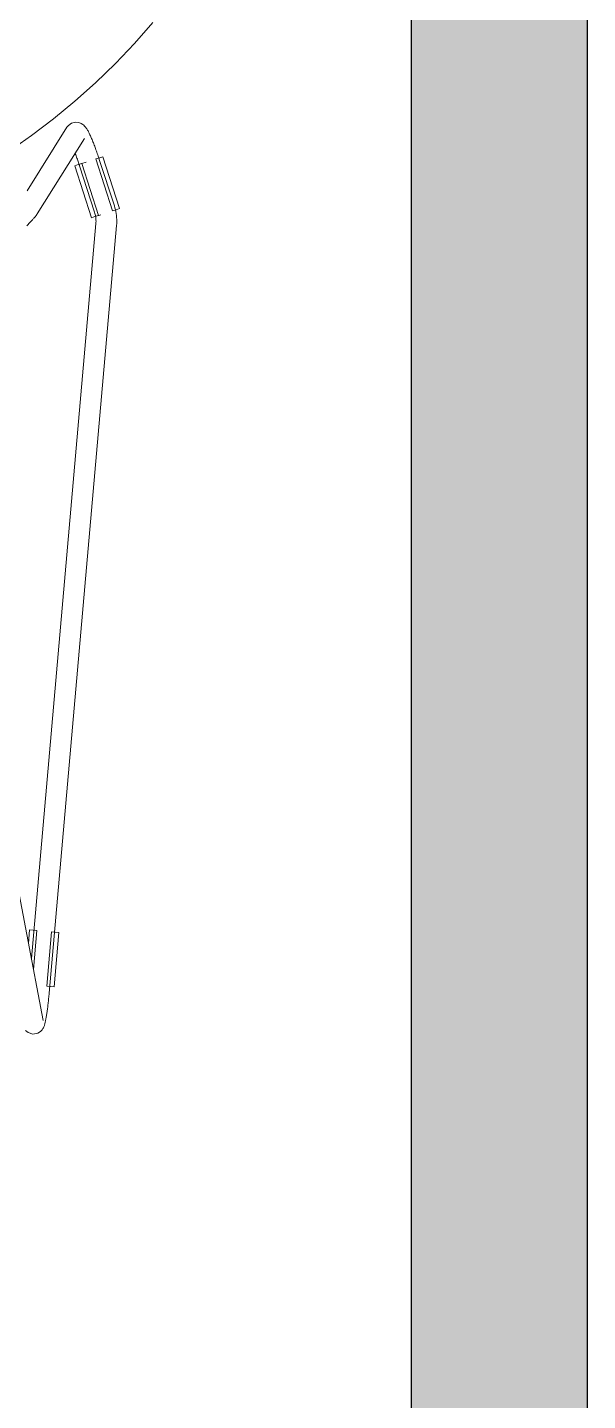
# Model space of a CAD drawing. Header units: millimetres. Extents: x 155927 to 295199, y -4084 to 97293.
# Drawn here: x 169929 to 170253, y 11252 to 12045 of the extents above; entities that cross this region are included whole.
import ezdxf

# ---------------------------------------------------------------- set-up
doc = ezdxf.new("R2010")
doc.units = ezdxf.units.MM
doc.header["$MEASUREMENT"] = 0
for name, color, linetype, lineweight in [('A-WALL-PATT', 7, 'CONTINUOUS', 9), ('I-FURN', 8, 'CONTINUOUS', 9), ('I-WALL', 7, 'CONTINUOUS', 9)]:
    doc.layers.add(name, color=color, linetype=linetype, lineweight=lineweight)

msp = doc.modelspace()

# ---------------------------------------------------------------- hatches: boundary and pattern name
at = {"layer": 'A-WALL-PATT'}
msp.add_hatch(color=256, dxfattribs=at).paths.add_polyline_path([(170252.83, 9369.61), (170252.83, 13607.61), (170150.83, 13607.61), (170150.83, 9369.61)], flags=0)

# ---------------------------------------------------------------- linework, layer by layer
at = {"layer": 'I-FURN'}
for p, q in [((169991.08, 12035.86), (170001.65, 12047.87)), ((169980.04, 12024.28), (169991.08, 12035.86)), ((169968.55, 12013.15), (169980.04, 12024.28)), ((169956.62, 12002.49), (169968.55, 12013.15)), ((169944.27, 11992.32), (169956.62, 12002.49)), ((169931.53, 11982.64), (169944.27, 11992.32)), ((169952.91, 11988.54), (169954.65, 11989.76)), ((169954.65, 11989.76), (169956.87, 11990.35)), ((169956.87, 11990.35), (169958.85, 11990.17)), ((169958.85, 11990.17), (169960.23, 11989.65)), ((169960.23, 11989.65), (169961.14, 11989.09)), ((169918.41, 11973.49), (169931.53, 11982.64)), ((169952.02, 11987.41), (169928.99, 11950.65)), ((169952.91, 11988.54), (169952.02, 11987.41)), ((169961.14, 11989.09), (169961.77, 11988.57)), ((169961.77, 11988.57), (169962.23, 11988.1)), ((169962.23, 11988.1), (169962.6, 11987.67)), ((169962.6, 11987.67), (169962.92, 11987.27)), ((169962.92, 11987.27), (169963.19, 11986.88)), ((169963.19, 11986.88), (169963.45, 11986.49)), ((169963.45, 11986.49), (169963.69, 11986.1)), ((169963.69, 11986.1), (169963.93, 11985.7)), ((169963.93, 11985.7), (169964.16, 11985.29)), ((169964.16, 11985.29), (169964.39, 11984.87)), ((169964.39, 11984.87), (169964.61, 11984.43)), ((169964.61, 11984.43), (169964.84, 11983.97)), ((169964.84, 11983.97), (169965.08, 11983.5)), ((169965.08, 11983.5), (169965.31, 11983.01)), ((169965.31, 11983.01), (169965.54, 11982.5)), ((169965.54, 11982.5), (169965.78, 11981.97)), ((169965.78, 11981.97), (169966.02, 11981.42)), ((169934.88, 11937.46), (169962.19, 11981.04)), ((169966.02, 11981.42), (169966.26, 11980.86)), ((169966.26, 11980.86), (169966.51, 11980.28)), ((169966.51, 11980.28), (169966.76, 11979.69)), ((169966.76, 11979.69), (169967, 11979.08)), ((169967, 11979.08), (169967.26, 11978.45)), ((169967.26, 11978.45), (169967.51, 11977.81)), ((169967.51, 11977.81), (169967.76, 11977.16)), ((169967.76, 11977.16), (169968.02, 11976.49)), ((169968.02, 11976.49), (169968.27, 11975.82)), ((169968.27, 11975.82), (169968.52, 11975.13)), ((169968.52, 11975.13), (169968.78, 11974.43)), ((169968.78, 11974.43), (169969.03, 11973.72)), ((169969.03, 11973.72), (169969.29, 11973.01)), ((169956.55, 11965.23), (169958.5, 11965.86)), ((169956.83, 11972.16), (169957.06, 11971.53)), ((169957.06, 11971.53), (169957.29, 11970.9)), ((169957.29, 11970.9), (169957.53, 11970.25)), ((169957.53, 11970.25), (169957.76, 11969.59)), ((169957.76, 11969.59), (169958, 11968.93)), ((169958, 11968.93), (169958.23, 11968.26)), ((169958.23, 11968.26), (169958.47, 11967.58)), ((169958.47, 11967.58), (169958.7, 11966.89)), ((169958.5, 11965.86), (169960.47, 11966.5)), ((169958.7, 11966.89), (169958.93, 11966.2)), ((169958.93, 11966.2), (169959.16, 11965.51)), ((169970.28, 11936.53), (169960.59, 11966.53)), ((169963.17, 11967.37), (169960.69, 11966.57)), ((169968.66, 11969.14), (169978.35, 11939.13)), ((169968.78, 11969.18), (169970.75, 11969.81)), ((169969.29, 11973.01), (169969.54, 11972.28)), ((169969.54, 11972.28), (169969.79, 11971.55)), ((169969.79, 11971.55), (169970.04, 11970.82)), ((169970.04, 11970.82), (169970.29, 11970.08)), ((169970.29, 11970.08), (169970.53, 11969.35)), ((169970.53, 11969.35), (169970.68, 11968.89)), ((169979.39, 11942.07), (169970.68, 11968.89)), ((169970.75, 11969.81), (169972.7, 11970.45)), ((169972.7, 11970.45), (169982.39, 11940.44)), ((169956.55, 11965.23), (169966.24, 11935.22)), ((169959.16, 11965.51), (169959.27, 11965.18)), ((169959.27, 11965.18), (169967.98, 11938.36)), ((169979.41, 11942.03), (169979.39, 11942.07)), ((169979.74, 11940.94), (169979.41, 11942.03)), ((169932.06, 11934.01), (169931.76, 11933.67)), ((169932.35, 11934.33), (169932.06, 11934.01)), ((169932.62, 11934.64), (169932.35, 11934.33)), ((169932.88, 11934.93), (169932.62, 11934.64)), ((169933.12, 11935.21), (169932.88, 11934.93)), ((169933.35, 11935.48), (169933.12, 11935.21)), ((169933.57, 11935.73), (169933.35, 11935.48)), ((169933.77, 11935.97), (169933.57, 11935.73)), ((169933.96, 11936.2), (169933.77, 11935.97)), ((169934.14, 11936.43), (169933.96, 11936.2)), ((169934.31, 11936.65), (169934.14, 11936.43)), ((169934.49, 11936.88), (169934.31, 11936.65)), ((169934.67, 11937.13), (169934.49, 11936.88)), ((169934.88, 11937.46), (169934.67, 11937.13)), ((169968.19, 11935.85), (169966.24, 11935.22)), ((169967.98, 11938.36), (169968.17, 11937.73)), ((169968.17, 11937.73), (169968.34, 11937.09)), ((169970.16, 11936.49), (169968.19, 11935.85)), ((169968.34, 11937.09), (169968.48, 11936.44)), ((169968.48, 11936.44), (169968.59, 11935.79)), ((169968.59, 11935.79), (169968.68, 11935.13)), ((169968.68, 11935.13), (169968.74, 11934.47)), ((169968.74, 11934.47), (169968.78, 11933.81)), ((169971.54, 11936.94), (169970.38, 11936.56)), ((169980.44, 11939.81), (169978.47, 11939.17)), ((169980.02, 11939.83), (169979.74, 11940.94)), ((169980.26, 11938.71), (169980.02, 11939.83)), ((169980.46, 11937.59), (169980.26, 11938.71)), ((169982.39, 11940.44), (169980.44, 11939.81)), ((169980.61, 11936.46), (169980.46, 11937.59)), ((169980.71, 11935.32), (169980.61, 11936.46)), ((169980.77, 11934.18), (169980.71, 11935.32)), ((169980.79, 11933.04), (169980.77, 11934.18)), ((169929.28, 11930.95), (169928.87, 11930.51)), ((169929.67, 11931.37), (169929.28, 11930.95)), ((169930.05, 11931.79), (169929.67, 11931.37)), ((169930.42, 11932.19), (169930.05, 11931.79)), ((169930.77, 11932.58), (169930.42, 11932.19)), ((169931.12, 11932.96), (169930.77, 11932.58)), ((169931.45, 11933.32), (169931.12, 11932.96)), ((169968.72, 11931.81), (169931.44, 11507.46)), ((169931.76, 11933.67), (169931.45, 11933.32)), ((169941.73, 11487.43), (169980.68, 11930.76)), ((169968.73, 11931.83), (169968.72, 11931.81)), ((169968.77, 11932.49), (169968.73, 11931.83)), ((169968.79, 11933.15), (169968.77, 11932.49)), ((169968.78, 11933.81), (169968.79, 11933.15)), ((169980.68, 11930.76), (169980.76, 11931.89)), ((169980.76, 11931.89), (169980.79, 11933.04)), ((169938.25, 11471.58), (169919.44, 11570.88)), ((169930.39, 11523.94), (169929.7, 11516.04)), ((169930.39, 11523.94), (169932.44, 11523.76)), ((169932.44, 11523.76), (169934.5, 11523.58)), ((169932.65, 11501.09), (169934.62, 11523.57)), ((169943.07, 11522.82), (169940.31, 11491.41)), ((169943.2, 11522.81), (169945.26, 11522.63)), ((169947.3, 11522.45), (169944.54, 11491.04)), ((169945.26, 11522.63), (169947.3, 11522.45)), ((169942.5, 11491.22), (169940.44, 11491.4)), ((169944.54, 11491.04), (169942.5, 11491.22)), ((169941.12, 11481.36), (169941.2, 11482.08)), ((169941.2, 11482.08), (169941.28, 11482.81)), ((169941.28, 11482.81), (169941.35, 11483.54)), ((169941.35, 11483.54), (169941.43, 11484.28)), ((169941.43, 11484.28), (169941.5, 11485.03)), ((169941.5, 11485.03), (169941.58, 11485.77)), ((169941.58, 11485.77), (169941.65, 11486.52)), ((169941.65, 11486.52), (169941.72, 11487.28)), ((169941.72, 11487.28), (169941.73, 11487.43)), ((169940.05, 11473.72), (169940.14, 11474.27)), ((169940.14, 11474.27), (169940.24, 11474.84)), ((169940.24, 11474.84), (169940.33, 11475.42)), ((169940.33, 11475.42), (169940.42, 11476.03)), ((169940.42, 11476.03), (169940.51, 11476.65)), ((169940.51, 11476.65), (169940.6, 11477.28)), ((169940.6, 11477.28), (169940.69, 11477.93)), ((169940.69, 11477.93), (169940.78, 11478.59)), ((169940.78, 11478.59), (169940.86, 11479.27)), ((169940.86, 11479.27), (169940.95, 11479.96)), ((169940.95, 11479.96), (169941.03, 11480.66)), ((169941.03, 11480.66), (169941.12, 11481.36)), ((169936.76, 11465.28), (169937.62, 11466.19)), ((169937.62, 11466.19), (169938.1, 11466.89)), ((169938.1, 11466.89), (169938.4, 11467.45)), ((169938.4, 11467.45), (169938.61, 11467.93)), ((169938.61, 11467.93), (169938.78, 11468.36)), ((169938.78, 11468.36), (169938.93, 11468.76)), ((169938.93, 11468.76), (169939.05, 11469.16)), ((169939.05, 11469.16), (169939.17, 11469.55)), ((169939.17, 11469.55), (169939.27, 11469.95)), ((169939.27, 11469.95), (169939.38, 11470.37)), ((169939.38, 11470.37), (169939.48, 11470.8)), ((169939.48, 11470.8), (169939.58, 11471.24)), ((169939.58, 11471.24), (169939.67, 11471.7)), ((169939.67, 11471.7), (169939.77, 11472.18)), ((169939.77, 11472.18), (169939.86, 11472.67)), ((169939.86, 11472.67), (169939.96, 11473.19)), ((169939.96, 11473.19), (169940.05, 11473.72)), ((169929.6, 11464.59), (169928.02, 11465.91)), ((169929.6, 11464.59), (169932.35, 11463.76)), ((169932.35, 11463.76), (169935.11, 11464.24)), ((169935.11, 11464.24), (169936.76, 11465.28))]:
    msp.add_line(p, q, dxfattribs=at)
at = {"layer": 'I-WALL', "lineweight": 30}
for p, q in [((170150.83, 13505.61), (170150.83, 9369.61)), ((170252.83, 9369.61), (170252.83, 13505.61))]:
    msp.add_line(p, q, dxfattribs=at)

doc.saveas('drawing.dxf')
